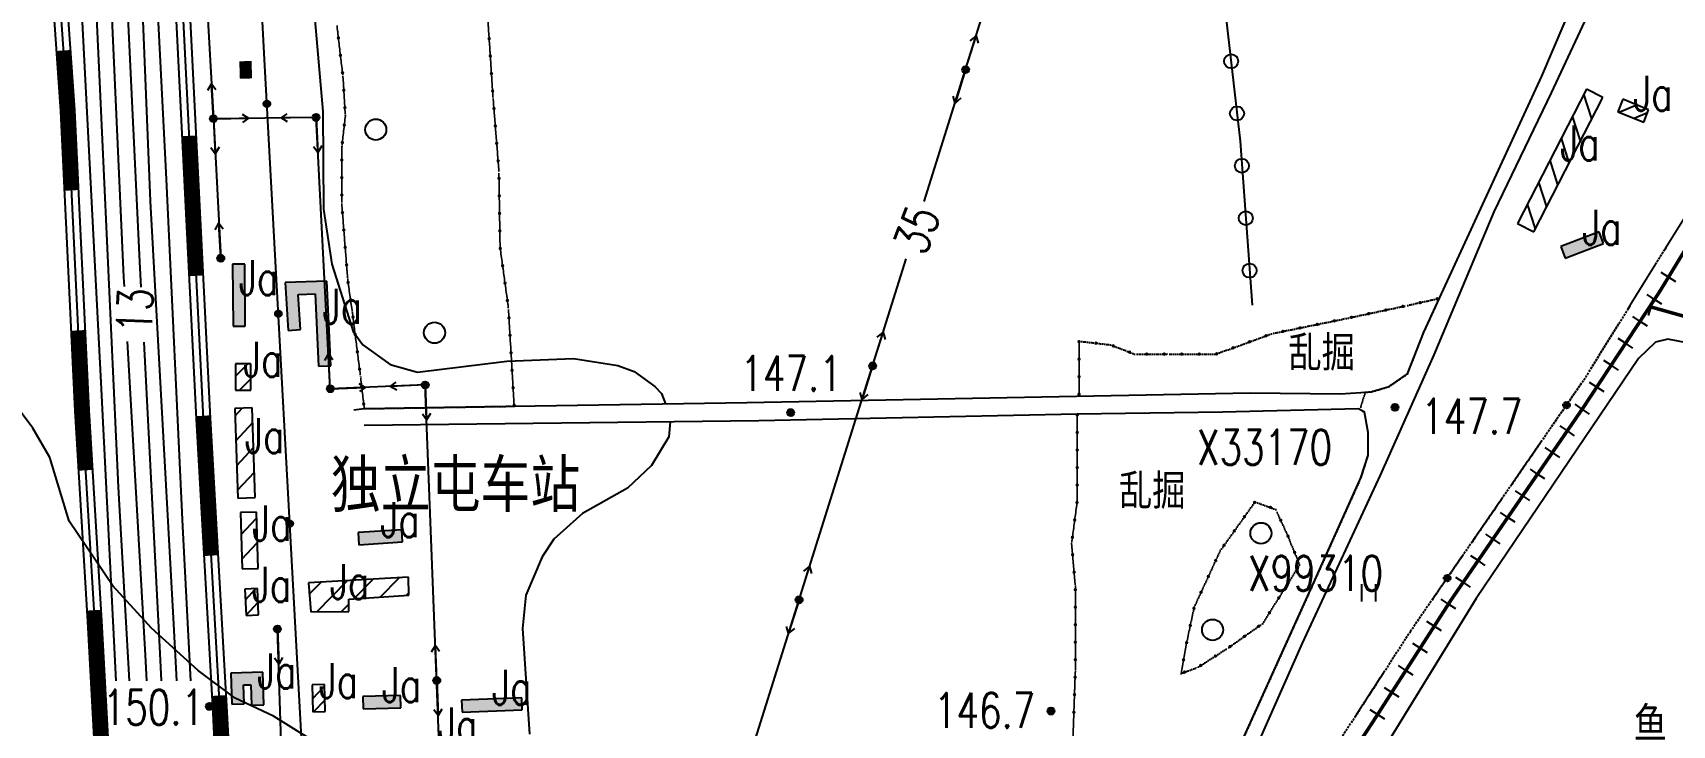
# Model space of a CAD drawing. Extents: x 408766 to 414302, y 5156573 to 5161925.
# Drawn here: x 411064 to 412000, y 5160082 to 5160477 of the extents above; entities that cross this region are included whole.
import ezdxf

# ---------------------------------------------------------------- set-up
doc = ezdxf.new("R2010")
doc.units = 0
doc.header["$LTSCALE"] = 1000
for name, pattern in [('0001', [0.5, 0.5, 0]), ('0004', [0.5, 0.5, 0]), ('4110', [0.5, 0.5, 0]), ('4167', [0.5, 0.5, 0]), ('5130', [1, 1, 0]), ('5310', [1, 1, 0]), ('5320', [0.0018, 0.0013, -0.0005]), ('5400', [1, 1, 0]), ('6121', [1, 1, 0]), ('6331', [1, 1, 0]), ('8111', [1, 1, 0]), ('9315', [1, 1, 0]), ('9995', [0.001, 0, -0.001])]:
    doc.linetypes.add(name, pattern=pattern)
doc.layers.get('0').update_dxf_attribs({"linetype": 'CONTINUOUS'})
for name, color, linetype in [('0001', 1, 'CONTINUOUS'), ('0001ADD', 1, 'CONTINUOUS'), ('0001BAK', 1, 'CONTINUOUS'), ('0002', 2, 'CONTINUOUS'), ('0002ADD', 2, 'CONTINUOUS'), ('0003', 3, 'CONTINUOUS'), ('0003ADD', 3, 'CONTINUOUS'), ('0003BAK', 3, 'CONTINUOUS'), ('0005', 5, 'CONTINUOUS'), ('0005ADD', 5, 'CONTINUOUS'), ('0005BAK', 5, 'CONTINUOUS'), ('0006', 6, 'CONTINUOUS'), ('0007', 7, 'CONTINUOUS'), ('0009', 9, 'CONTINUOUS'), ('0013', 13, 'CONTINUOUS'), ('0014', 151, 'CONTINUOUS'), ('0015', 15, 'CONTINUOUS'), ('0017', 85, 'CONTINUOUS')]:
    doc.layers.add(name, color=color, linetype=linetype)
doc.styles.add('CADSLDXJ', font='romanc', dxfattribs={"bigfont": 'cadsldxj'})
doc.styles.add('SIMPLEX', font='simplex.shx', dxfattribs={"width": 0.75, "height": 20})
doc.styles.add('XDX', font='simplex.shx', dxfattribs={"height": 20, "bigfont": 'xdx.shx'})
doc.styles.add('XST', font='romanc.shx', dxfattribs={"width": 0.75, "height": 20, "bigfont": 'xst.shx'})

# ---------------------------------------------------------------- blocks, each defined once
blk = doc.blocks.new('8140')
for radius in [0.0002, 0.000141, 0.0000832, 0.0000301]:
    blk.add_circle((0, 0), radius)
at = {"flags": 1}
blk.add_attdef('8140', (0, 0), '', height=0.0000001, dxfattribs=at)
blk = doc.blocks.new('5130')
blk.add_hatch(color=256).paths.add_polyline_path([(0.0002, 0, 1), (-0.0002, 0, 1)])
for points in [[(0, 0), (0.002, 0)], [(0.001638, 0.000233), (0.002, 0), (0.001658, -0.000229)]]:
    blk.add_lwpolyline(points)
blk.add_circle((0, 0), 0.0002)
at = {"flags": 1}
blk.add_attdef('5130', (0, 0), '', height=0.000001, dxfattribs=at)
blk = doc.blocks.new('5131')
for points in [[(-0.001638, -0.000233), (-0.002, 0), (-0.001658, 0.000229)], [(0, 0), (-0.002, 0)]]:
    blk.add_lwpolyline(points)
at = {"flags": 1}
blk.add_attdef('5131', (0, 0), '', height=0.0000000001, dxfattribs=at)
blk = doc.blocks.new('9315')
blk.add_circle((0, 0), 0.0004)
at = {"flags": 1}
blk.add_attdef('9315', (0, 0), '', height=0.00000001, dxfattribs=at)
blk = doc.blocks.new('9310')
blk.add_circle((0, 0), 0.0006)
blk = doc.blocks.new('2111')
h = blk.add_hatch(color=256)
h.paths.add_polyline_path([(0.0005, 0.00035), (-0.0005, 0.00035), (-0.0005, -0.00035), (0.0005, -0.00035)])
h.paths.add_polyline_path([(0, 0), (0, 0), (0, 0), (0, 0)], flags=24)
blk.add_line((0.0005, -0.00035), (0.0005, -0.00035))
at = {"style": 'CADSLDXJ', "flags": 1}
blk.add_attdef('2111', (0, 0), '', height=0.00000001, dxfattribs=at)
blk = doc.blocks.new('9100')
blk.add_hatch(color=256).paths.add_polyline_path([(0.0001, 0, 1), (-0.0001, 0, 1)])
blk = doc.blocks.new('9420')
for points in [[(-0.0004, -0.0005), (-0.0004, 0.0005)], [(0.0004, -0.0005), (0.0004, 0.0005)]]:
    blk.add_lwpolyline(points)

msp = doc.modelspace()

# ---------------------------------------------------------------- hatches: boundary and pattern name
at = {"layer": '0001ADD', "linetype": '0001'}
h = msp.add_hatch(dxfattribs=at)
h.set_pattern_fill('U', color=256, scale=10, angle=107.85623, style=0, pattern_type=0)
h.set_pattern_definition([(107.8562337, (0, 0), (-9.518289056, -3.066296374), [])])
h.paths.add_polyline_path([(411920.95, 5160363.64), (411960.27, 5160440.33), (411950.98, 5160445.1), (411911.65, 5160368.4)])
for points in [[(411938.85, 5160348.68), (411960.78, 5160357.06), (411958.28, 5160363.6), (411936.35, 5160355.22)], [(411185, 5160309.75), (411184.66, 5160345.26), (411177.66, 5160345.19), (411178, 5160309.69)], [(411216.57, 5160307.78), (411215.24, 5160327.9), (411224.88, 5160328.22), (411226.87, 5160286.85), (411233.86, 5160287.19), (411231.54, 5160335.44), (411207.77, 5160334.66), (411209.58, 5160307.31)], [(411249.91, 5160184.99), (411274.78, 5160186.57), (411274.34, 5160193.55), (411249.47, 5160191.98)], [(411184.41, 5160094.15), (411184.03, 5160104.95), (411188.17, 5160105.09), (411188.56, 5160093.35), (411195.55, 5160093.59), (411194.93, 5160112.33), (411176.79, 5160111.7), (411177.41, 5160093.9)], [(411252.34, 5160091.31), (411273.76, 5160091.96), (411273.55, 5160098.96), (411252.13, 5160098.31)], [(411308.81, 5160089.37), (411343.22, 5160090.67), (411342.95, 5160097.66), (411308.55, 5160096.36)]]:
    msp.add_hatch(color=256, dxfattribs=at).paths.add_polyline_path(points)
h = msp.add_hatch(dxfattribs=at)
h.set_pattern_fill('U', color=256, scale=10, angle=46.84538, style=0, pattern_type=0)
h.set_pattern_definition([(46.8453803, (0, 0), (-7.295105844, 6.839695222), [])])
h.paths.add_polyline_path([(411180.69, 5160211.63), (411190.67, 5160211.95), (411189.02, 5160263.07), (411179.05, 5160262.75)])
h = msp.add_hatch(dxfattribs=at)
h.set_pattern_fill('U', color=256, scale=10, angle=46.75688, style=0, pattern_type=0)
h.set_pattern_definition([(46.75687525, (526972.189, -15061.739), (-7.284531837, 6.85095584), [])])
h.paths.add_polyline_path([(411183.27, 5160171.17), (411192.3, 5160171.44), (411191.31, 5160203.58), (411182.29, 5160203.31)])
h = msp.add_hatch(dxfattribs=at)
h.set_pattern_fill('U', color=256, scale=10, angle=45.57803, style=0, pattern_type=0)
h.set_pattern_definition([(45.5780254, (0, 0), (-7.14204286, 6.9993731), [])])
h.paths.add_polyline_path([(411222.35, 5160146.7), (411244.1, 5160146.92), (411244.1, 5160153.94), (411278.38, 5160156.14), (411278.16, 5160166.45), (411221.03, 5160163.16)])
at = {"layer": '0005ADD', "linetype": '5310'}
h = msp.add_hatch(color=256, dxfattribs=at)
edge = h.paths.add_edge_path()
edge.add_arc((411197.34, 5160436.71), 1.9, 0, 360)
h = msp.add_hatch(color=256, dxfattribs=at)
edge = h.paths.add_edge_path()
edge.add_arc((411203.86, 5160316.88), 1.9, 0, 360)
at = {"layer": '0005ADD', "linetype": '5320'}
h = msp.add_hatch(color=256, dxfattribs=at)
edge = h.paths.add_edge_path()
edge.add_arc((411939.54, 5160264.7), 1.9, 0, 360)
at = {"layer": '0005ADD', "linetype": '5310'}
h = msp.add_hatch(color=256, dxfattribs=at)
edge = h.paths.add_edge_path()
edge.add_arc((411210.37, 5160197.06), 1.9, 0, 360)
at = {"layer": '0005ADD', "linetype": '5320'}
h = msp.add_hatch(color=256, dxfattribs=at)
edge = h.paths.add_edge_path()
edge.add_arc((411871.39, 5160165.93), 1.9, 0, 360)

# ---------------------------------------------------------------- linework, layer by layer
at = {"layer": '0001', "linetype": '0001'}
for points in [[(411920.95, 5160363.64), (411960.27, 5160440.33), (411950.98, 5160445.1), (411911.65, 5160368.4)], [(411968.81, 5160432.18), (411983.65, 5160426.25), (411986.48, 5160433.35), (411971.64, 5160439.28)], [(411938.85, 5160348.68), (411960.78, 5160357.06), (411958.28, 5160363.6), (411936.35, 5160355.22)], [(411185, 5160309.75), (411184.66, 5160345.26), (411177.66, 5160345.19), (411178, 5160309.69)], [(411216.57, 5160307.78), (411215.24, 5160327.9), (411224.88, 5160328.22), (411226.87, 5160286.85), (411233.86, 5160287.19), (411231.54, 5160335.44), (411207.77, 5160334.66), (411209.58, 5160307.31)], [(411179.41, 5160273.2), (411188.09, 5160273.2), (411188.09, 5160288.33), (411179.41, 5160288.33)], [(411180.69, 5160211.63), (411190.67, 5160211.95), (411189.02, 5160263.07), (411179.05, 5160262.75)], [(411183.27, 5160171.17), (411192.3, 5160171.44), (411191.31, 5160203.58), (411182.29, 5160203.31)], [(411249.91, 5160184.99), (411274.78, 5160186.57), (411274.34, 5160193.55), (411249.47, 5160191.98)], [(411185.52, 5160144.62), (411192.6, 5160144.94), (411191.91, 5160160.05), (411184.83, 5160159.73)], [(411222.35, 5160146.7), (411244.1, 5160146.92), (411244.1, 5160153.94), (411278.38, 5160156.14), (411278.16, 5160166.45), (411221.03, 5160163.16)], [(411184.41, 5160094.15), (411184.03, 5160104.95), (411188.17, 5160105.09), (411188.56, 5160093.35), (411195.55, 5160093.59), (411194.93, 5160112.33), (411176.79, 5160111.7), (411177.41, 5160093.9)], [(411223.63, 5160089.7), (411230.63, 5160089.85), (411230.3, 5160105.22), (411223.29, 5160105.07)], [(411252.34, 5160091.31), (411273.76, 5160091.96), (411273.55, 5160098.96), (411252.13, 5160098.31)], [(411308.81, 5160089.37), (411343.22, 5160090.67), (411342.95, 5160097.66), (411308.55, 5160096.36)]]:
    msp.add_lwpolyline(points, close=True, dxfattribs=at)
at = {"layer": '0001', "linetype": '6121'}
for points in [[(411997.45, 5160302.28), (411990.42, 5160300.57), (411980.65, 5160291.33), (411887.97, 5160154.3), (411832.78, 5160064.45), (411766.78, 5159973.64), (411758.64, 5159954.83), (411749.43, 5159943.03), (411747.24, 5159932.93), (411747.55, 5159921.5), (411751.7, 5159911.23), (411761.42, 5159896.36), (411771.4, 5159868.16), (411783.12, 5159856.41), (411796.26, 5159850.33), (411915.87, 5159819.06), (411997.62, 5159794.56), (412013.37, 5159790.95)], [(412035.93, 5160294.86), (411997.45, 5160302.28)]]:
    msp.add_lwpolyline(points, dxfattribs=at)
at = {"layer": '0001ADD', "linetype": '0001'}
for p, q in [((411969.58, 5160431.87), (411979.51, 5160436.13)), ((411978.13, 5160428.46), (411985.85, 5160431.76)), ((411179.41, 5160281.32), (411186.42, 5160288.33)), ((411181.62, 5160273.2), (411188.09, 5160279.67)), ((411185.12, 5160153.47), (411191.1, 5160160.02)), ((411185.52, 5160144.73), (411192.27, 5160152.13)), ((411223.46, 5160097.1), (411230.32, 5160104.25)), ((411224.17, 5160089.71), (411230.49, 5160096.31))]:
    msp.add_line(p, q, dxfattribs=at)
at = {"layer": '0001BAK', "linetype": '9995'}
for points in [[(411338.59, 5160264.09), (411335.22, 5160320.63), (411330.51, 5160354.96), (411329.83, 5160398.71), (411326.45, 5160440.89), (411323.08, 5160492.05)], [(411237.41, 5160480.99), (411240.8, 5160452.17), (411242.14, 5160429.96), (411240.12, 5160411.79), (411240.12, 5160379.48), (411243.49, 5160336.4), (411246.21, 5160317.2), (411250.93, 5160280.18), (411252.95, 5160262.68)], [(411866.15, 5160325.48), (411847.13, 5160321.26), (411812.26, 5160313.88), (411771.06, 5160305.43), (411739.36, 5160293.83), (411710.84, 5160293.83), (411692.88, 5160293.83), (411679.14, 5160299.1), (411661.18, 5160301.21), (411661.18, 5160269.56)], [(411660.11, 5160259.58), (411660.11, 5160209.98), (411656.94, 5160185.71), (411659.05, 5160161.44), (411659.05, 5160112.9), (411656.94, 5160053.8), (411659.05, 5160010.54), (411656.94, 5159963.05), (411657.95, 5159932.89), (411657.95, 5159905.46), (411663.23, 5159901.24), (411678.02, 5159900.18)], [(411761.7, 5160209.56), (411741.82, 5160181.64), (411726.91, 5160149.38), (411722.57, 5160128.91), (411719.46, 5160111.54), (411729.4, 5160115.26), (411746.79, 5160126.43), (411766.04, 5160140.07), (411787.16, 5160173.57), (411780.33, 5160190.33), (411773.5, 5160205.21), (411761.7, 5160209.56)]]:
    msp.add_lwpolyline(points, dxfattribs=at)
at = {"layer": '0002', "linetype": '5130'}
for points in [[(411149.36, 5161583.33), (411145.57, 5161421.72), (411137.27, 5161222.1), (411125.16, 5161176.28), (411166.81, 5160428.18), (411171.01, 5160348.35)], [(411572.74, 5160380.96), (411596.39, 5160456.25), (411773.91, 5161026.39), (411786.69, 5161067.21)], [(411280.52, 5158295.28), (411251.84, 5158824.65), (411216.43, 5159419.64), (411257.23, 5159424.04), (411248.88, 5159824.79), (411305.31, 5159827.72), (411287.76, 5160276.22), (411233.53, 5160274.02), (411225.44, 5160428.91), (411166.81, 5160428.18)], [(411269.48, 5159294.59), (411262.05, 5159396.51), (411417.39, 5159886.41), (411562.45, 5160348.2)], [(411211.97, 5159876.03), (411203.43, 5160137.01)]]:
    msp.add_lwpolyline(points, dxfattribs=at)
at = {"layer": '0003', "linetype": '4167'}
for points in [[(411145.85, 5160107.25), (411144.23, 5160139.69), (411130.9, 5160381.19), (411120.68, 5160630.8), (411113.99, 5160739.75), (411106.11, 5160884.98), (411100.26, 5160955.28)], [(411111.98, 5160962.78), (411116.56, 5160846.81), (411122.22, 5160737.32), (411129.12, 5160605.87), (411139.77, 5160393.71), (411149.19, 5160195.35), (411153.77, 5160107.25)], [(411095.24, 5160898.28), (411103.23, 5160782.46), (411114.06, 5160564.84), (411124.64, 5160346.57), (411125.39, 5160332.12)], [(411116.01, 5160332.48), (411115.71, 5160337.82), (411104.29, 5160585.4), (411094.5, 5160772.01), (411089.05, 5160849.67)], [(411083.19, 5160805.03), (411090.44, 5160690.33), (411101.83, 5160449.31), (411112.45, 5160217.95), (411118.77, 5160107.25)], [(411111.23, 5160107.25), (411102.7, 5160277.71), (411089.69, 5160526.85), (411083.13, 5160680.15), (411077.75, 5160750.85)], [(411128.71, 5160107.25), (411127.95, 5160122), (411117.8, 5160300.96)], [(411127.03, 5160300.6), (411136.08, 5160126.67), (411137.01, 5160107.25)]]:
    msp.add_lwpolyline(points, dxfattribs=at)
at = {"layer": '0003ADD', "linetype": '4110'}
for points in [[(411100.15, 5161152.74), (411099.45, 5161095.59), (411099.26, 5161070.9), (411096.68, 5161018.28), (411092.53, 5160959.49), (411089.72, 5160918.91), (411084.19, 5160874.05), (411075.18, 5160805.49), (411068.24, 5160736.21), (411064.91, 5160700.61), (411064.91, 5160666.29), (411071.11, 5160554.79), (411079.43, 5160432.53), (411087.69, 5160261.37), (411094.92, 5160141.1), (411102.15, 5160008.08)], [(411108.15, 5161152.61), (411107.45, 5161095.51), (411107.26, 5161070.68), (411104.67, 5161017.8), (411100.51, 5160958.93), (411097.69, 5160918.14), (411092.13, 5160873.04), (411083.13, 5160804.57), (411076.2, 5160735.44), (411072.91, 5160700.24), (411072.91, 5160666.51), (411079.09, 5160555.28), (411087.42, 5160432.99), (411095.68, 5160261.8), (411102.91, 5160141.56), (411110.14, 5160008.53)], [(411238.03, 5158900.99), (411226.56, 5159078.87), (411211.05, 5159320.31), (411195.68, 5159557.49), (411188.1, 5159731.76), (411182.71, 5159932.72), (411174.62, 5160089.38), (411165.19, 5160257.27), (411153.72, 5160484.46), (411140.94, 5160708.96), (411132.16, 5160854.27), (411124.07, 5160920.92), (411113.93, 5161025.61), (411107.86, 5161128.87)], [(411230.05, 5158900.47), (411218.58, 5159078.35), (411203.07, 5159319.8), (411187.69, 5159557.05), (411180.11, 5159731.48), (411174.72, 5159932.41), (411166.63, 5160088.95), (411157.2, 5160256.84), (411145.74, 5160484.03), (411132.96, 5160708.5), (411124.19, 5160853.55), (411116.12, 5160920.06), (411105.96, 5161024.99), (411103.26, 5161070.79)]]:
    msp.add_lwpolyline(points, dxfattribs=at)
for points in [[(411081.09, 5160467.15, 8, 8, 0), (411083.43, 5160432.76, 8, 8, 0), (411085.62, 5160387.28, 0, 0, 0)], [(411157.08, 5160338.55, 8, 8, 0), (411153.05, 5160418.45, 0, 0, 0)], [(411089.48, 5160307.37, 8, 8, 0), (411091.69, 5160261.59, 8, 8, 0), (411093.74, 5160227.49, 0, 0, 0)], [(411165.59, 5160178.78, 8, 8, 0), (411161.2, 5160257.06, 8, 8, 0), (411161.11, 5160258.65, 0, 0, 0)], [(411098.54, 5160147.63, 8, 8, 0), (411098.92, 5160141.33, 8, 8, 0), (411102.91, 5160067.75, 0, 0, 0)], [(411174.25, 5160019.01, 8, 8, 0), (411170.62, 5160089.17, 8, 8, 0), (411170.08, 5160098.91, 0, 0, 0)]]:
    msp.add_lwpolyline(points, format="xyseb", dxfattribs=at)
at = {"layer": '0003BAK', "linetype": '4110'}
for points in [[(411104.15, 5161152.67), (411103.45, 5161095.55), (411103.26, 5161070.79), (411100.68, 5161018.04), (411096.52, 5160959.21), (411093.7, 5160918.53), (411088.16, 5160873.54), (411079.15, 5160805.03), (411072.22, 5160735.82), (411068.91, 5160700.43), (411068.91, 5160666.4), (411075.1, 5160555.03), (411083.43, 5160432.76), (411091.69, 5160261.59), (411098.92, 5160141.33), (411106.14, 5160008.31)], [(411234.04, 5158900.73), (411222.57, 5159078.61), (411207.06, 5159320.06), (411191.68, 5159557.27), (411184.11, 5159731.62), (411178.71, 5159932.56), (411170.62, 5160089.17), (411161.2, 5160257.06), (411149.73, 5160484.25), (411136.95, 5160708.73), (411128.17, 5160853.91), (411120.09, 5160920.49), (411109.94, 5161025.3), (411107.25, 5161071.03)]]:
    msp.add_lwpolyline(points, dxfattribs=at)
at = {"layer": '0005', "linetype": '6331', "const_width": 2}
for points in [[(412018.51, 5160371.79), (411992.88, 5160329.69), (411949.01, 5160263.11), (411873.62, 5160153.45), (411828.47, 5160083.1), (411794.29, 5160031.32), (411761.25, 5159986.94), (411737.74, 5159943.24), (411732.61, 5159924.46), (411733.18, 5159915.92), (411739.45, 5159901.7), (411753.69, 5159880.08), (411756.54, 5159864.14), (411753.12, 5159852.19), (411737.15, 5159826.78), (411728.6, 5159798.33), (411727.46, 5159768.17), (411726.89, 5159745.41), (411731.45, 5159735.17)], [(412211.91, 5160258.78), (412145.74, 5160276.05), (412056.69, 5160301.38), (411987.11, 5160320.93)]]:
    msp.add_lwpolyline(points, dxfattribs=at)
at = {"layer": '0005ADD', "linetype": '5310'}
msp.add_lwpolyline([(411226.88, 5159876.03), (411218.18, 5160053.46), (411195.97, 5160461.94), (411176.01, 5160830.56), (411162.14, 5161081.28), (411173.34, 5161421.53), (411176.08, 5161521.79)], dxfattribs=at)
at = {"layer": '0005ADD', "linetype": '5320'}
for points in [[(412011.49, 5160378.9), (411995.65, 5160353.42)], [(411990.37, 5160344.93), (411974.53, 5160319.45)], [(411969.26, 5160310.96), (411953.42, 5160285.48)], [(411948.06, 5160277.04), (411931.02, 5160252.35)], [(411925.34, 5160244.12), (411908.3, 5160219.43)], [(411902.62, 5160211.2), (411885.59, 5160186.5)], [(411879.91, 5160178.27), (411862.87, 5160153.58)], [(411857.19, 5160145.35), (411850.52, 5160135.68), (411840.58, 5160120.37)], [(411835.14, 5160111.98), (411818.82, 5160086.81)]]:
    msp.add_lwpolyline(points, dxfattribs=at)
at = {"layer": '0005ADD', "linetype": '6331'}
for points in [[(412002.07, 5160335.17), (411997.8, 5160337.77), (411993.53, 5160340.37)], [(411994.01, 5160322.31), (411989.83, 5160325.06), (411985.66, 5160327.81)], [(411986.47, 5160315.92), (411987.83, 5160320.73), (411989.18, 5160325.54)], [(411985.75, 5160309.78), (411981.58, 5160312.53), (411977.4, 5160315.28)], [(411977.5, 5160297.26), (411973.32, 5160300.01), (411969.15, 5160302.76)], [(411969.25, 5160284.73), (411965.07, 5160287.48), (411960.9, 5160290.23)], [(411960.99, 5160272.21), (411956.82, 5160274.96), (411952.64, 5160277.71)], [(411952.67, 5160259.61), (411948.55, 5160262.44), (411944.43, 5160265.27)], [(411944.17, 5160247.25), (411940.05, 5160250.08), (411935.93, 5160252.91)], [(411935.68, 5160234.89), (411931.56, 5160237.72), (411927.44, 5160240.55)], [(411927.18, 5160222.53), (411923.06, 5160225.36), (411918.94, 5160228.19)], [(411918.68, 5160210.17), (411914.56, 5160213), (411910.44, 5160215.83)], [(411910.18, 5160197.8), (411906.06, 5160200.64), (411901.94, 5160203.47)], [(411901.68, 5160185.44), (411897.56, 5160188.28), (411893.44, 5160191.11)], [(411893.19, 5160173.08), (411889.07, 5160175.92), (411884.95, 5160178.75)], [(411884.69, 5160160.72), (411880.57, 5160163.56), (411876.45, 5160166.39)], [(411876.35, 5160148.45), (411872.14, 5160151.15), (411867.93, 5160153.85)], [(411868.25, 5160135.82), (411864.04, 5160138.52), (411859.83, 5160141.22)], [(411860.15, 5160123.2), (411855.94, 5160125.9), (411851.73, 5160128.6)], [(411852.05, 5160110.57), (411847.84, 5160113.27), (411843.63, 5160115.98)], [(411843.94, 5160097.95), (411839.74, 5160100.65), (411835.53, 5160103.35)], [(411835.84, 5160085.33), (411831.64, 5160088.03), (411827.43, 5160090.73)]]:
    msp.add_lwpolyline(points, dxfattribs=at)
at = {"layer": '0005ADD', "linetype": '5310'}
for centre in [(411197.34, 5160436.71), (411203.86, 5160316.88), (411210.37, 5160197.06)]:
    msp.add_circle(centre, 1.9, dxfattribs=at)
at = {"layer": '0005ADD', "linetype": '5320'}
for centre in [(411939.54, 5160264.7), (411871.39, 5160165.93)]:
    msp.add_circle(centre, 1.9, dxfattribs=at)
at = {"layer": '0005BAK', "linetype": '9315'}
msp.add_lwpolyline([(411688.99, 5161088.72), (411699.25, 5160964.9), (411712.07, 5160813.77), (411718.07, 5160750.7), (411736.03, 5160566.27), (411753.17, 5160415.41), (411760.02, 5160321.83)], dxfattribs=at)
at = {"layer": '0005BAK', "linetype": '5320'}
msp.add_lwpolyline([(412012.81, 5160381.03), (411949.18, 5160278.66), (411850.52, 5160135.68), (411746.47, 5159975.27)], dxfattribs=at)
at = {"layer": '0006', "linetype": '0004'}
for points in [[(411246.97, 5160262.09), (411252.95, 5160262.68), (411338.59, 5160264.09), (411471.4, 5160266.25), (411758.9, 5160271.67), (411810.32, 5160271.23), (411827.95, 5160272.26), (411838.32, 5160275.37), (411848.69, 5160282.62), (411858.02, 5160306.44), (411925.43, 5160452.49), (411948.33, 5160506.13), (411959.74, 5160539.28), (411974.25, 5160593.14), (411985.68, 5160641.01), (411993.96, 5160688.43), (412001.22, 5160740.22)], [(412006.48, 5160708.45), (411998.3, 5160658.06), (411986.71, 5160604.27), (411977.17, 5160566.82), (411965.52, 5160526.8), (411955.29, 5160495.48), (411930.75, 5160443.05), (411898.03, 5160374.96), (411863.73, 5160293.46), (411833.05, 5160224.69), (411788.62, 5160128.85), (411744.31, 5160028.76)], [(411754.54, 5160073.45), (411793.4, 5160159.24), (411822.18, 5160223.17), (411826.27, 5160236.11), (411826.27, 5160249.04), (411824.22, 5160260.62), (411820.82, 5160262.66), (411743.1, 5160260.62), (411660.11, 5160259.58), (411478.32, 5160255.82), (411252.86, 5160253.09)]]:
    msp.add_lwpolyline(points, dxfattribs=at)
at = {"layer": '0007', "linetype": '8111'}
for points in [[(411232.91, 5160067.27), (411201.13, 5160087.2), (411179.22, 5160097.34), (411158.11, 5160113.16), (411131.52, 5160137.39), (411109.37, 5160161.5), (411084.41, 5160198.38), (411073.39, 5160234.87), (411063.72, 5160251.64), (411052.11, 5160267.2), (411007.11, 5160312.89), (410985.1, 5160342.07), (410950.88, 5160410.32), (410926.69, 5160452.26), (410899.8, 5160487.92), (410867.39, 5160552.94), (410844.23, 5160595.44)], [(411224.04, 5160493.43), (411229.29, 5160432.34), (411229.61, 5160376.48), (411234.44, 5160345.24), (411246.67, 5160306.82), (411252.15, 5160299.04), (411267.69, 5160287.82), (411283.43, 5160283.57), (411334.34, 5160289.76), (411372.43, 5160291.23), (411397.69, 5160287.35), (411407.11, 5160283.91), (411418.92, 5160275.33), (411422.61, 5160271.42), (411424.95, 5160265.49)], [(411427.71, 5160255.21), (411426.98, 5160246.54), (411417.01, 5160230.32), (411403.32, 5160217.37), (411377.54, 5160202.86), (411361.27, 5160188.09), (411354.64, 5160178.12), (411345.14, 5160156.17), (411343.34, 5160137.18), (411347.33, 5160076.77)]]:
    msp.add_lwpolyline(points, dxfattribs=at)
at = {"layer": '0009', "linetype": '9995'}
for points in [[(411824.61, 5160272.07), (411827.95, 5160272.26), (411838.32, 5160275.37), (411848.69, 5160282.62), (411858.02, 5160306.44), (411866.89, 5160325.65)], [(411824.61, 5160272.07), (411821.61, 5160262.19)], [(411252.95, 5160262.68), (411252.95, 5160262.68), (411338.59, 5160264.09)], [(411681.44, 5159899.94), (411700.48, 5159951.05), (411754.54, 5160073.45), (411793.4, 5160159.24), (411822.18, 5160223.17), (411826.27, 5160236.11), (411826.27, 5160249.04), (411824.22, 5160260.62), (411821.61, 5160262.19)], [(411761.7, 5160209.56), (411741.82, 5160181.64), (411726.91, 5160149.38), (411722.57, 5160128.91), (411719.46, 5160111.54), (411729.4, 5160115.26), (411746.79, 5160126.43), (411766.04, 5160140.07), (411787.16, 5160173.57), (411780.33, 5160190.33), (411773.5, 5160205.21), (411761.7, 5160209.56)]]:
    msp.add_lwpolyline(points, dxfattribs=at)

# ---------------------------------------------------------------- block references
at = {"layer": '0001ADD', "linetype": '9995', "xscale": 10000, "yscale": 10000, "zscale": 10000}
for p in [(411238.19, 5160474.32), (411324.28, 5160473.95), (411239.36, 5160464.39), (411324.93, 5160463.97), (411240.53, 5160454.46), (411325.59, 5160453.99), (411241.26, 5160444.49), (411326.25, 5160444.02), (411241.87, 5160434.51), (411327, 5160434.05), (411241.54, 5160424.55), (411327.8, 5160424.08), (411240.44, 5160414.61), (411328.6, 5160414.11), (411240.12, 5160404.63), (411329.4, 5160404.14), (411240.12, 5160394.63), (411329.9, 5160394.16), (411240.12, 5160384.63), (411330.06, 5160384.16), (411240.5, 5160374.64), (411330.21, 5160374.16), (411241.28, 5160364.67), (411330.36, 5160364.16), (411242.06, 5160354.7), (411330.61, 5160354.17), (411242.84, 5160344.73), (411331.98, 5160344.26), (411243.72, 5160334.77), (411333.34, 5160334.36), (411245.12, 5160324.87), (411334.7, 5160324.45), (411826.57, 5160316.91), (411836.35, 5160318.98), (411846.13, 5160321.05), (411855.9, 5160323.21), (411865.66, 5160325.38), (411246.49, 5160314.97), (411335.59, 5160314.5), (411787.4, 5160308.78), (411797.2, 5160310.79), (411806.99, 5160312.8), (411816.78, 5160314.83), (411247.76, 5160305.05), (411336.18, 5160304.52), (411661.18, 5160300.93), (411670.83, 5160300.08), (411680.67, 5160298.52), (411758.55, 5160300.85), (411767.94, 5160304.29), (411777.6, 5160306.78), (411249.02, 5160295.13), (411336.78, 5160294.53), (411661.18, 5160290.93), (411690, 5160294.93), (411699.8, 5160293.83), (411709.8, 5160293.83), (411719.8, 5160293.83), (411729.8, 5160293.83), (411739.77, 5160293.98), (411749.16, 5160297.41), (411250.29, 5160285.21), (411337.37, 5160284.55), (411661.18, 5160280.93), (411251.49, 5160275.28), (411337.97, 5160274.57), (411661.18, 5160270.93), (411252.64, 5160265.35), (411338.56, 5160264.59), (411660.11, 5160259.08), (411660.11, 5160249.08), (411660.11, 5160239.08), (411660.11, 5160229.08), (411660.11, 5160219.08), (411659.99, 5160209.09), (411761.41, 5160209.15), (411770.53, 5160206.31), (411658.69, 5160199.17), (411755.61, 5160201), (411776.35, 5160199), (411657.4, 5160189.25), (411749.81, 5160192.86), (411780.5, 5160189.9), (411657.49, 5160179.31), (411739.21, 5160175.99), (411744.01, 5160184.71), (411784.28, 5160180.64), (411658.36, 5160169.35), (411735.01, 5160166.91), (411785.9, 5160171.57), (411659.05, 5160159.38), (411730.82, 5160157.83), (411780.57, 5160163.11), (411659.05, 5160149.38), (411726.77, 5160148.7), (411775.23, 5160154.65), (411659.05, 5160139.38), (411724.69, 5160138.92), (411763.79, 5160138.47), (411769.9, 5160146.19), (411659.05, 5160129.38), (411722.61, 5160129.14), (411755.63, 5160132.69), (411739.08, 5160121.47), (411747.47, 5160126.91), (411659.05, 5160119.38), (411720.85, 5160119.3), (411721.44, 5160112.28), (411730.66, 5160116.07), (411658.92, 5160109.38), (411658.57, 5160099.38), (411658.21, 5160089.39)]:
    msp.add_blockref('9100', p, dxfattribs=at)
at = {"layer": '0002ADD', "linetype": '5130', "xscale": 10000, "yscale": 10000, "zscale": 10000}
for name, p, rotation in [('5130', (411596.39, 5160456.25), 72.70582699127301), ('5131', (411596.39, 5160456.25), 72.56114995836253), ('5131', (411166.81, 5160428.18), 273.1866287361289), ('5130', (411166.81, 5160428.18), 273.0100864618404), ('5131', (411166.81, 5160428.18), 180.7153000870964), ('5130', (411225.44, 5160428.91), 180.7153000870964), ('5131', (411225.44, 5160428.91), 92.98923253838934), ('5130', (411171.01, 5160348.58), 93.23313138781464), ('5130', (411543.26, 5160287.11), 72.56114995836253), ('5130', (411233.53, 5160274.02), 92.98923253838934), ('5131', (411543.26, 5160287.11), 72.56114995836253), ('5131', (411233.53, 5160274.02), 182.3187518462779), ('5130', (411287.76, 5160276.22), 182.3187518462779), ('5131', (411287.76, 5160276.22), 92.24095841463416), ('5130', (411501.3, 5160153.54), 72.56114995836253), ('5131', (411501.3, 5160153.54), 72.56114995836253), ('5130', (411203.36, 5160136.9), 272.2184186204155), ('5130', (411294.36, 5160107.5), 92.24095841463416), ('5131', (411294.36, 5160107.5), 92.24095841463416)]:
    msp.add_blockref(name, p, dxfattribs=dict(at, rotation=rotation))
at = {"layer": '0005ADD', "linetype": '9315', "xscale": 10000, "yscale": 10000, "zscale": 10000}
for p in [(411747.99, 5160461.02), (411751.38, 5160431.21), (411754.2, 5160401.35), (411756.39, 5160371.43), (411758.58, 5160341.51)]:
    msp.add_blockref('9315', p, dxfattribs=at)
at = {"layer": '0015', "linetype": '5130', "xscale": 10000, "yscale": 10000, "zscale": 10000, "rotation": 271.84983337848}
msp.add_blockref('2111', (411185.24, 5160456.08), dxfattribs=at)
at = {"layer": '0015', "linetype": '9315', "xscale": 10000, "yscale": 10000, "zscale": 10000}
for p in [(411259.53, 5160422), (411293.06, 5160306.04)]:
    msp.add_blockref('9310', p, dxfattribs=at)
at = {"layer": '0015', "xscale": 10000, "yscale": 10000, "zscale": 10000}
for p in [(411496.5, 5160260.46, 147.1), (411841.6, 5160263.49, 147.7), (411164.5, 5160092.67, 150.1), (411645.15, 5160090.01, 146.7)]:
    msp.add_blockref('8140', p, dxfattribs=at)
at = {"layer": '0015', "linetype": '5400', "xscale": 10000, "yscale": 10000, "zscale": 10000}
for p in [(411765.05, 5160191.57), (411737.43, 5160136.4)]:
    msp.add_blockref('9310', p, dxfattribs=at)
at = {"layer": '0015', "linetype": '9995', "xscale": 10000, "yscale": 10000, "zscale": 10000}
msp.add_blockref('9420', (411826.64, 5160157.56), dxfattribs=at)

# ---------------------------------------------------------------- texts
at = {"layer": '0007', "style": 'SIMPLEX', "width": 0.75}
for s, p in [('147.1', (411467.82, 5160272.78, 147.1)), ('147.7', (411856.62, 5160248.36, 147.7)), ('150.1', (411103.6, 5160082.25, 150.1)), ('146.7', (411578.32, 5160080.4, 146.7))]:
    msp.add_text(s, height=20, dxfattribs=at).set_placement(p)
at = {"layer": '0013', "linetype": '0001'}
for s, height, style, p in [('乱掘', 20, 'XDX', (411780.73, 5160284.35)), ('独立屯车站', 30, 'XST', (411233.79, 5160203.65)), ('乱掘', 20, 'XDX', (411683.95, 5160205.48)), ('鱼', 20, 'XDX', (411977.94, 5160072.6))]:
    msp.add_text(s, height=height, dxfattribs=dict(at, style=style)).set_placement(p)
at = {"layer": '0014', "style": 'SIMPLEX', "width": 0.75}
for s, rotation, p in [('35', 69.23848, (411573.33, 5160349.42, 146.3)), ('13', 87.81156, (411131.48, 5160305.44, 146.1))]:
    msp.add_text(s, height=20, rotation=rotation, dxfattribs=at).set_placement(p)
at = {"layer": '0017', "linetype": '0001', "style": 'SIMPLEX', "width": 0.75}
for s, p in [('Ja', (411977.64, 5160432.76)), ('Ja', (411935.96, 5160404.37)), ('Ja', (411948.56, 5160356.14)), ('Ja', (411181.33, 5160327.47)), ('Ja', (411229.21, 5160311.15)), ('Ja', (411183.75, 5160280.77)), ('Ja', (411184.86, 5160237.35)), ('X33170', (411728.55, 5160230.61)), ('Ja', (411188.92, 5160187.32)), ('Ja', (411262.13, 5160189.27)), ('X99310', (411757.69, 5160158.7)), ('Ja', (411188.72, 5160152.34)), ('Ja', (411233.34, 5160153.94)), ('Ja', (411191.74, 5160102.84)), ('Ja', (411226.96, 5160097.46)), ('Ja', (411262.95, 5160095.14)), ('Ja', (411325.88, 5160093.52)), ('Ja', (411295.05, 5160072.15))]:
    msp.add_text(s, height=20, dxfattribs=at).set_placement(p)

doc.saveas('drawing.dxf')
